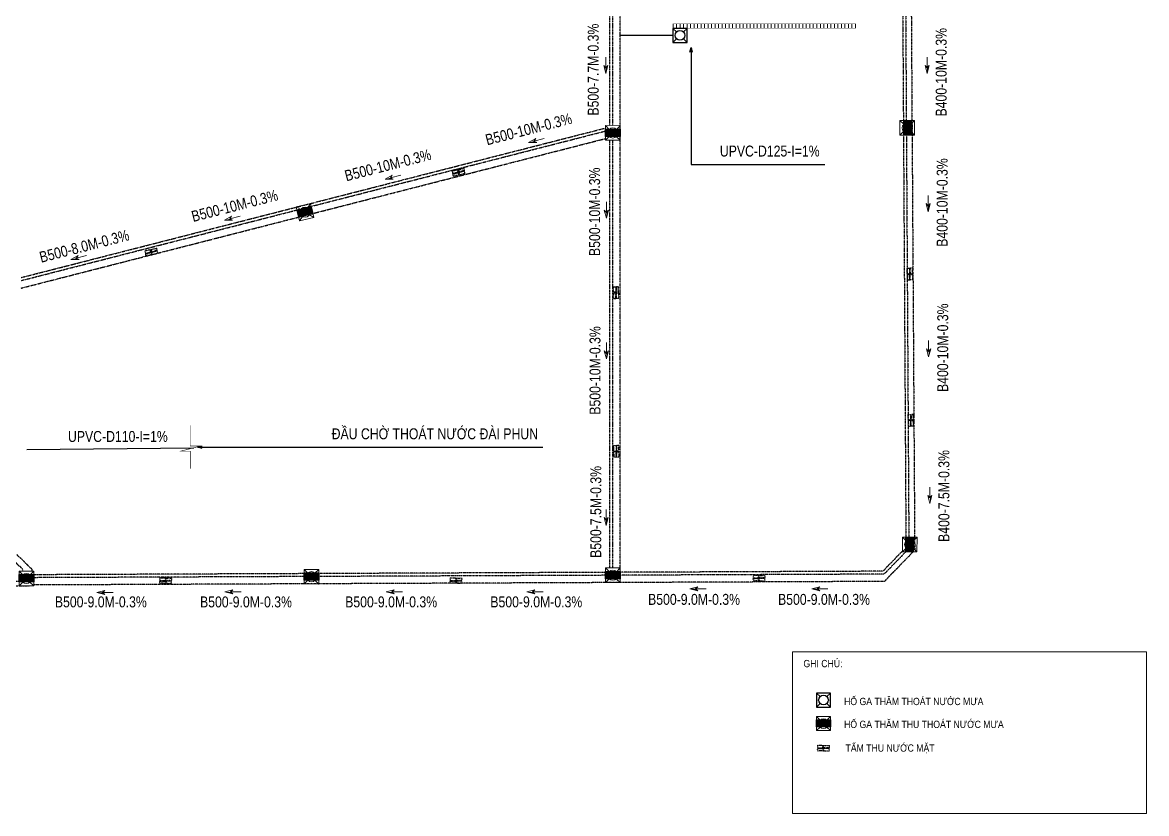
# Model space of a CAD drawing. Header units: millimetres. Extents: x -294625 to 2136527, y -251383 to 128331.
# Drawn here: x 2041390 to 2118301, y -101146 to -46997 of the extents above; entities that cross this region are included whole.
import ezdxf
from ezdxf.enums import TextEntityAlignment as Align
from ezdxf.lldxf.tags import DXFTag

# ---------------------------------------------------------------- set-up
doc = ezdxf.new("R2010")
doc.units = ezdxf.units.MM
for name, pattern in [('CONTINOUS', [0]), ('DIVIDEX2', [2.5, 1, -0.5, 0, -0.5, 0, -0.5]), ('DIVIDEX22', [1.25, 0.625, -0.25, 0, -0.125, 0, -0.25]), ('XREF MB TANG 1$0$HIDDEN', [9.525, 6.35, -3.175])]:
    doc.linetypes.add(name, pattern=pattern)
for name, color, linetype, lineweight in [('00-N-7-THIET BI', 7, 'CONTINOUS', 20), ('00-N-GHI CHU', 7, 'Continuous', 9), ('00-N-TEXT', 7, 'CONTINOUS', 9), ('1.Tuong', 251, 'Continuous', 35), ('N1.6-NM', 3, 'DIVIDEX22', 30), ('N3-NOTE', 11, 'Continuous', 13), ('N4-OTHER1', 143, 'CONTINOUS', 15)]:
    doc.layers.add(name, color=color, linetype=linetype, lineweight=lineweight)
for name, color, linetype in [('1TM', 5, 'DIVIDEX2'), ('N-4CAP LANH', 4, 'Continuous'), ('ống thoát mưa', 5, 'TM')]:
    doc.layers.add(name, color=color, linetype=linetype)
doc.styles.add('NU-ARIAL', font='arial.ttf')
doc.styles.add('P-ARIAL', font='arial.ttf', dxfattribs={"height": 3})
doc.styles.add('P-VNTIMEH', font='vntimeh.shx', dxfattribs={"width": 0.75, "height": 300})
doc.styles.get("Standard").update_dxf_attribs({"font": 'arialbd.ttf'})
tags = doc.linetypes.add('TM', pattern='A,795.088449,-59.671033,["TM",Standard,S=298.800421,R=0,X=0,Y=-149.400211],-682.892341,795.088449', length=2332.740272).pattern_tags.tags
tags[6] = DXFTag(74, 10)
doc.dimstyles.new('N-NOTE', dxfattribs={"dimtxt": 200, "dimasz": 30, "dimexe": 50, "dimexo": 50, "dimgap": 100, "dimtad": 1, "dimdec": 0, "dimdsep": 46, "dimtxsty": 'P-VNTIMEH', "dimblk": 'OPEN30', "dimcen": 0, "dimse1": 1, "dimse2": 1, "dimclrd": 256, "dimclre": 7, "dimclrt": 256, "dimadec": 0, "dimazin": 0, "dimtfac": 1, "dimtdec": 0, "dimtix": 1, "dimtmove": 2, "dimatfit": 3, "dimldrblk": 'OPEN30', "dimfxl": 1, "dimtolj": 1, "dimtzin": 0, "dimarcsym": 0})

# ---------------------------------------------------------------- blocks, each defined once
blk = doc.blocks.new('A$C2639329B')
at = {"layer": '00-N-GHI CHU', "color": 232}
for p, q in [((504, 0), (-1020, 0)), ((1288, 0), (146, 294)), ((146, 294), (504, 0)), ((1288, 0), (146, -294)), ((146, -294), (504, 0))]:
    blk.add_line(p, q, dxfattribs=at)
blk.add_solid([(504, 0), (1288, 0), (146, 294)], dxfattribs=at)
blk = doc.blocks.new('_Open30')
at = {"color": 0, "linetype": 'ByBlock', "lineweight": -2}
for p, q in [((-1, 0.27), (0, 0)), ((0, 0), (-1, -0.27)), ((0, 0), (-1, 0))]:
    blk.add_line(p, q, dxfattribs=at)
blk = doc.blocks.new('XREF MB TANG 1$0$A$C3E3424CB')
at = {"color": 4, "linetype": 'Continuous'}
for p, q in [((-1855, -141), (-55, -141)), ((-1855, -461), (-1855, -141)), ((-1855, -621), (-1855, -941)), ((-1855, -941), (-55, -941)), ((-55, -461), (-55, -141)), ((-55, -621), (-55, -941))]:
    blk.add_line(p, q, dxfattribs=at)
at = {"color": 144, "linetype": 'Continuous'}
for p, q in [((-1840, -201), (-1840, -456)), ((-1840, -881), (-1840, -626)), ((-1820, -181), (-1780, -181)), ((-1820, -901), (-1780, -901)), ((-1800, -496), (-1780, -496)), ((-1800, -586), (-1780, -586)), ((-1760, -201), (-1760, -476)), ((-1760, -881), (-1760, -606)), ((-1720, -201), (-1720, -481)), ((-1720, -881), (-1720, -601)), ((-1700, -181), (-1660, -181)), ((-1700, -501), (-1660, -501)), ((-1700, -581), (-1660, -581)), ((-1700, -901), (-1660, -901)), ((-1640, -201), (-1640, -481)), ((-1640, -881), (-1640, -601)), ((-1600, -201), (-1600, -481)), ((-1600, -881), (-1600, -601)), ((-1580, -181), (-1540, -181)), ((-1580, -501), (-1540, -501)), ((-1580, -581), (-1540, -581)), ((-1580, -901), (-1540, -901)), ((-1520, -201), (-1520, -481)), ((-1520, -881), (-1520, -601)), ((-1480, -201), (-1480, -481)), ((-1480, -881), (-1480, -601)), ((-1460, -181), (-1420, -181)), ((-1460, -501), (-1420, -501)), ((-1460, -581), (-1420, -581)), ((-1460, -901), (-1420, -901)), ((-1400, -201), (-1400, -481)), ((-1400, -881), (-1400, -601)), ((-1360, -201), (-1360, -481)), ((-1360, -881), (-1360, -601)), ((-1340, -181), (-1300, -181)), ((-1340, -501), (-1300, -501)), ((-1340, -581), (-1300, -581)), ((-1340, -901), (-1300, -901)), ((-1280, -201), (-1280, -481)), ((-1280, -881), (-1280, -601)), ((-1240, -201), (-1240, -481)), ((-1240, -881), (-1240, -601)), ((-1220, -181), (-1180, -181)), ((-1220, -501), (-1180, -501)), ((-1220, -581), (-1180, -581)), ((-1220, -901), (-1180, -901)), ((-1160, -201), (-1160, -481)), ((-1160, -881), (-1160, -601)), ((-1120, -201), (-1120, -481)), ((-1120, -881), (-1120, -601)), ((-1100, -181), (-1060, -181)), ((-1100, -501), (-1060, -501)), ((-1100, -581), (-1060, -581)), ((-1100, -901), (-1060, -901)), ((-1040, -201), (-1040, -481)), ((-1040, -881), (-1040, -601)), ((-1000, -201), (-1000, -481)), ((-1000, -881), (-1000, -601)), ((-980, -181), (-940, -181)), ((-980, -501), (-940, -501)), ((-980, -581), (-940, -581)), ((-980, -901), (-940, -901)), ((-920, -201), (-920, -481)), ((-920, -881), (-920, -601)), ((-880, -201), (-880, -481)), ((-880, -881), (-880, -601)), ((-860, -181), (-820, -181)), ((-860, -501), (-820, -501)), ((-860, -581), (-820, -581)), ((-860, -901), (-820, -901)), ((-800, -201), (-800, -481)), ((-800, -881), (-800, -601)), ((-760, -201), (-760, -481)), ((-760, -881), (-760, -601)), ((-740, -181), (-700, -181)), ((-740, -501), (-700, -501)), ((-740, -581), (-700, -581)), ((-740, -901), (-700, -901)), ((-680, -201), (-680, -481)), ((-680, -881), (-680, -601)), ((-640, -201), (-640, -481)), ((-640, -881), (-640, -601)), ((-620, -181), (-580, -181)), ((-620, -501), (-580, -501)), ((-620, -581), (-580, -581)), ((-620, -901), (-580, -901)), ((-560, -201), (-560, -481)), ((-560, -881), (-560, -601)), ((-520, -201), (-520, -481)), ((-520, -881), (-520, -601)), ((-500, -181), (-460, -181)), ((-500, -501), (-460, -501)), ((-500, -581), (-460, -581)), ((-500, -901), (-460, -901)), ((-440, -201), (-440, -481)), ((-440, -881), (-440, -601)), ((-400, -201), (-400, -481)), ((-400, -881), (-400, -601)), ((-380, -181), (-340, -181)), ((-380, -501), (-340, -501)), ((-380, -581), (-340, -581)), ((-380, -901), (-340, -901)), ((-320, -201), (-320, -481)), ((-320, -881), (-320, -601)), ((-280, -201), (-280, -481)), ((-280, -881), (-280, -601)), ((-260, -181), (-220, -181)), ((-260, -501), (-220, -501)), ((-260, -581), (-220, -581)), ((-260, -901), (-220, -901)), ((-200, -201), (-200, -481)), ((-200, -881), (-200, -601)), ((-160, -201), (-160, -476)), ((-160, -881), (-160, -606)), ((-100, -181), (-140, -181)), ((-120, -496), (-140, -496)), ((-120, -586), (-140, -586)), ((-100, -901), (-140, -901)), ((-80, -201), (-80, -456)), ((-80, -881), (-80, -626))]:
    blk.add_line(p, q, dxfattribs=at)
for points in [[(40, -1030), (40, -30), (-1960, -30), (-1960, -1030)], [(-40, -950), (-40, -110), (-1880, -110), (-1880, -950)]]:
    blk.add_lwpolyline(points, close=True)
at = {"color": 4, "ltscale": 0.4}
for centre in [(-1917, -120), (-1917, -952), (-1869, -71), (-1869, -1001), (-40, -71), (-40, -1001), (9, -120), (9, -952)]:
    blk.add_circle(centre, 15, dxfattribs=at)
at = {"color": 4, "linetype": 'Continuous'}
for centre, radius, start, end in [((-1775, -461), 80, 180, 237.3631), ((-1775, -621), 80, 122.6369, 180), ((-1826, -541), 15, 302.6369, 57.3631), ((-84, -541), 15, 122.6369, 237.3631), ((-135, -461), 80, 302.6369, 0), ((-135, -621), 80, 0, 57.3631)]:
    blk.add_arc(centre, radius, start, end, dxfattribs=at)
at = {"color": 144, "linetype": 'Continuous'}
for centre, radius, start, end in [((-1820, -201), 20, 90, 180), ((-1800, -456), 40, 180, 270), ((-1800, -626), 40, 90, 180), ((-1820, -881), 20, 180, 270), ((-1780, -201), 20, 0, 90), ((-1780, -476), 20, 270, 0), ((-1780, -606), 20, 0, 90), ((-1780, -881), 20, 270, 0), ((-1700, -201), 20, 90, 180), ((-1700, -481), 20, 180, 270), ((-1700, -601), 20, 90, 180), ((-1700, -881), 20, 180, 270), ((-1660, -201), 20, 0, 90), ((-1660, -481), 20, 270, 0), ((-1660, -601), 20, 0, 90), ((-1660, -881), 20, 270, 0), ((-1580, -201), 20, 90, 180), ((-1580, -481), 20, 180, 270), ((-1580, -601), 20, 90, 180), ((-1580, -881), 20, 180, 270), ((-1540, -201), 20, 0, 90), ((-1540, -481), 20, 270, 0), ((-1540, -601), 20, 0, 90), ((-1540, -881), 20, 270, 0), ((-1460, -201), 20, 90, 180), ((-1460, -481), 20, 180, 270), ((-1460, -601), 20, 90, 180), ((-1460, -881), 20, 180, 270), ((-1420, -201), 20, 0, 90), ((-1420, -481), 20, 270, 0), ((-1420, -601), 20, 0, 90), ((-1420, -881), 20, 270, 0), ((-1340, -201), 20, 90, 180), ((-1340, -481), 20, 180, 270), ((-1340, -601), 20, 90, 180), ((-1340, -881), 20, 180, 270), ((-1300, -201), 20, 0, 90), ((-1300, -481), 20, 270, 0), ((-1300, -601), 20, 0, 90), ((-1300, -881), 20, 270, 0), ((-1220, -201), 20, 90, 180), ((-1220, -481), 20, 180, 270), ((-1220, -601), 20, 90, 180), ((-1220, -881), 20, 180, 270), ((-1180, -201), 20, 0, 90), ((-1180, -481), 20, 270, 0), ((-1180, -601), 20, 0, 90), ((-1180, -881), 20, 270, 0), ((-1100, -201), 20, 90, 180), ((-1100, -481), 20, 180, 270), ((-1100, -601), 20, 90, 180), ((-1100, -881), 20, 180, 270), ((-1060, -201), 20, 0, 90), ((-1060, -481), 20, 270, 0), ((-1060, -601), 20, 0, 90), ((-1060, -881), 20, 270, 0), ((-980, -201), 20, 90, 180), ((-980, -481), 20, 180, 270), ((-980, -601), 20, 90, 180), ((-980, -881), 20, 180, 270), ((-940, -201), 20, 0, 90), ((-940, -481), 20, 270, 0), ((-940, -601), 20, 0, 90), ((-940, -881), 20, 270, 0), ((-860, -201), 20, 90, 180), ((-860, -481), 20, 180, 270), ((-860, -601), 20, 90, 180), ((-860, -881), 20, 180, 270), ((-820, -201), 20, 0, 90), ((-820, -481), 20, 270, 0), ((-820, -601), 20, 0, 90), ((-820, -881), 20, 270, 0), ((-740, -201), 20, 90, 180), ((-740, -481), 20, 180, 270), ((-740, -601), 20, 90, 180), ((-740, -881), 20, 180, 270), ((-700, -201), 20, 0, 90), ((-700, -481), 20, 270, 0), ((-700, -601), 20, 0, 90), ((-700, -881), 20, 270, 0), ((-620, -201), 20, 90, 180), ((-620, -481), 20, 180, 270), ((-620, -601), 20, 90, 180), ((-620, -881), 20, 180, 270), ((-580, -201), 20, 0, 90), ((-580, -481), 20, 270, 0), ((-580, -601), 20, 0, 90), ((-580, -881), 20, 270, 0), ((-500, -201), 20, 90, 180), ((-500, -481), 20, 180, 270), ((-500, -601), 20, 90, 180), ((-500, -881), 20, 180, 270), ((-460, -201), 20, 0, 90), ((-460, -481), 20, 270, 0), ((-460, -601), 20, 0, 90), ((-460, -881), 20, 270, 0), ((-380, -201), 20, 90, 180), ((-380, -481), 20, 180, 270), ((-380, -601), 20, 90, 180), ((-380, -881), 20, 180, 270), ((-340, -201), 20, 0, 90), ((-340, -481), 20, 270, 0), ((-340, -601), 20, 0, 90), ((-340, -881), 20, 270, 0), ((-260, -201), 20, 90, 180), ((-260, -481), 20, 180, 270), ((-260, -601), 20, 90, 180), ((-260, -881), 20, 180, 270), ((-220, -201), 20, 0, 90), ((-220, -481), 20, 270, 0), ((-220, -601), 20, 0, 90), ((-220, -881), 20, 270, 0), ((-140, -201), 20, 90, 180), ((-140, -476), 20, 180, 270), ((-140, -606), 20, 90, 180), ((-140, -881), 20, 180, 270), ((-120, -456), 40, 270, 0), ((-120, -626), 40, 0, 90), ((-100, -201), 20, 0, 90), ((-100, -881), 20, 270, 0)]:
    blk.add_arc(centre, radius, start, end, dxfattribs=at)
blk = doc.blocks.new('ga3')
for p, q in [((-500, 500), (-245, 245)), ((-500, -500), (-500, 500)), ((-500, 500), (500, 500)), ((245, 245), (500, 500)), ((500, 500), (500, -500)), ((-500, -500), (-245, -245)), ((500, -500), (-500, -500)), ((245, -245), (500, -500))]:
    blk.add_line(p, q)
blk.add_circle((0, 0), 346)
at = {"layer": 'N-4CAP LANH', "linetype": 'XREF MB TANG 1$0$HIDDEN', "ltscale": 30, "xscale": 0.5, "yscale": 0.5, "zscale": 0.5, "rotation": 180}
blk.add_blockref('XREF MB TANG 1$0$A$C3E3424CB', (-480, -251), dxfattribs=at)
blk = doc.blocks.new('A$C33295B18')
blk.add_line((1720, 407), (0, 407))
for points in [[(48, 759), (48, 455), (812, 455), (812, 759)], [(48, 55), (48, 359), (812, 359), (812, 55)], [(1672, 759), (1672, 455), (908, 455), (908, 759)], [(1672, 55), (1672, 359), (908, 359), (908, 55)]]:
    blk.add_lwpolyline(points, close=True)
at = {"layer": '1.Tuong', "color": 2, "const_width": 40}
for points in [[(1720, 807), (0, 807), (0, 7), (1720, 7), (1720, 807)], [(1720, 407), (0, 407)], [(860, 7), (860, 807)]]:
    blk.add_lwpolyline(points, dxfattribs=at)
blk = doc.blocks.new('THOAT NUOC MAT')
at = {"layer": 'N1.6-NM'}
for p, q in [((1416413, -9120), (1416881, -83125)), ((1396020, -54061), (1396021, -12046)), ((1396220, -54061), (1396221, -12046)), ((1396721, -84836), (1396721, -12046)), ((1415985, -33635), (1416278, -82231)), ((1416185, -33635), (1416478, -82229)), ((1355739, -64663), (1395720, -54428)), ((1355740, -64457), (1395671, -54234)), ((1355738, -65180), (1395719, -54944)), ((1396020, -84335), (1396020, -55060)), ((1396220, -84335), (1396220, -55060)), ((1355832, -84412), (1354949, -83555)), ((1356463, -84409), (1355449, -83426)), ((1415995, -83224), (1414700, -84561)), ((1416274, -83224), (1414785, -84760)), ((1416774, -83227), (1414803, -85260)), ((1355832, -84412), (1355832, -84554)), ((1356463, -84409), (1356463, -84551)), ((1414700, -84561), (1396720, -84636)), ((1343571, -85240), (1356283, -85249)), ((1414803, -85260), (1356610, -85502)), ((1395722, -84840), (1356611, -85002)), ((1395722, -84640), (1356612, -84802)), ((1414785, -84760), (1396721, -84836)), ((1345987, -85549), (1356283, -85549))]:
    blk.add_line(p, q, dxfattribs=at)
at = {"layer": '00-N-7-THIET BI', "zscale": 0.9995002498750627}
for p, xscale, yscale, rotation in [((1416371, -54214), -0.9995002498180809, 0.9995002498768192, 269.8461225022181), ((1396220, -54560), -0.9995002498180839, 0.9995002498768222, 359.8461225022181), ((1375167, -59979), -0.9995002498180839, 0.9995002498768222, 13.2779549041241), ((1416537, -82726), -0.9995002498180839, 0.9995002498768222, 89.84612249666571), ((1356102, -85054), -0.9995002498180839, 0.9995002498768222, 359.8461225022181), ((1375600, -84936), -0.9995002498180839, 0.9995002498768222, 359.8461225022181), ((1396221, -84835), -0.9995002498180839, 0.9995002498768222, 359.8461225022181)]:
    blk.add_blockref('ga3', p, dxfattribs=dict(at, xscale=xscale, yscale=yscale, rotation=rotation))
at = {"layer": '1TM'}
for p, xscale, yscale, zscale, rotation in [((1386042, -56949), 0.4999999999999999, 0.4999999999999999, 0.4999999999999999, 194.0633376530495), ((1365018, -62415), 0.4999999999999999, 0.4999999999999999, 0.4999999999999999, 194.0633376530495), ((1416347, -63789), 0.5, 0.5, 0.5, 270), ((1396241, -65063), 0.5, 0.5, 0.5, 270), ((1416405, -73798), 0.5, 0.5, 0.5, 270), ((1396268, -75926), 0.5, 0.5, 0.5, 270), ((1366063, -85006), 0.5, 0.5, 0.5, 180), ((1385928, -85006), 0.5, 0.5, 0.5, 180), ((1406653, -84834), 0.5, 0.5, 0.5, 180)]:
    blk.add_blockref('A$C33295B18', p, dxfattribs=dict(at, xscale=xscale, yscale=yscale, zscale=zscale, rotation=rotation))
blk = doc.blocks.new('*U71')
at = {"layer": 'N4-OTHER1'}
blk.add_line((0, 150), (0, -150), dxfattribs=at)
blk = doc.blocks.new('*U72')
at = {"layer": 'N4-OTHER1', "color": 0, "linetype": 'ByBlock', "lineweight": -2, "transparency": 16777216}
for p in [(0, 0), (240, 0), (480, 0), (720, 0), (960, 0), (1200, 0), (1440, 0), (1680, 0), (1920, 0), (2160, 0), (2400, 0), (2640, 0), (2880, 0), (3120, 0), (3360, 0), (3600, 0), (3840, 0), (4080, 0), (4320, 0), (4560, 0), (4800, 0), (5040, 0), (5280, 0), (5520, 0), (5760, 0), (6000, 0), (6240, 0), (6480, 0), (6720, 0), (6960, 0), (7200, 0), (7440, 0), (7680, 0), (7920, 0), (8160, 0), (8400, 0), (8640, 0), (8880, 0), (9120, 0), (9360, 0), (9600, 0), (9840, 0), (10080, 0), (10320, 0), (10560, 0), (10800, 0), (11040, 0), (11280, 0), (11520, 0), (11760, 0), (12000, 0), (12240, 0), (12480, 0)]:
    blk.add_blockref('*U71', p, dxfattribs=at)

msp = doc.modelspace()

# ---------------------------------------------------------------- linework, layer by layer
for p, q in [((2086859, -47400.5), (2085899.5, -47400.5)), ((2085899.5, -47400.5), (2085899.5, -48360)), ((2086144.4, -47645.4), (2085899.5, -47400.5)), ((2086859, -47400.5), (2086614.2, -47645.4)), ((2086859, -48360), (2086859, -47400.5)), ((2086144.4, -48115.1), (2085899.5, -48360)), ((2085899.5, -48360), (2086859, -48360)), ((2086859, -48360), (2086614.2, -48115.1)), ((2096678.5, -92896.8), (2095718.9, -92896.8)), ((2095718.9, -92896.8), (2095718.9, -93856.3)), ((2095963.8, -93141.6), (2095718.9, -92896.8)), ((2096678.5, -92896.8), (2096433.6, -93141.6)), ((2096678.5, -93856.3), (2096678.5, -92896.8)), ((2095963.8, -93611.4), (2095718.9, -93856.3)), ((2096678.5, -93856.3), (2096433.6, -93611.4)), ((2095718.9, -93856.3), (2096678.5, -93856.3))]:
    msp.add_line(p, q)
for centre in [(2086379.3, -47880.3), (2096198.7, -93376.5)]:
    msp.add_circle(centre, 332.2)
at = {"layer": 'N1.6-NM', "linetype": 'CONTINOUS', "const_width": 20}
msp.add_lwpolyline([(2085903, -47386.2), (2098403, -47386.2), (2098403, -47086.2), (2085903, -47086.2)], close=True, dxfattribs=at)
at = {"layer": 'N3-NOTE', "const_width": 40}
msp.add_lwpolyline([(2052865.1, -74570.9), (2052865.1, -75981.2), (2053603.4, -75981.2), (2052213.3, -76341.9), (2052880.8, -76341.9), (2052880.8, -77537.3)], dxfattribs=at)
at = {"layer": 'N3-NOTE'}
msp.add_lwpolyline([(2118300.6, -101146.1), (2094068.5, -101146.1), (2094068.5, -90087), (2118300.6, -90087)], close=True, dxfattribs=at)
at = {"layer": 'ống thoát mưa'}
msp.add_line((2041689.8, -76225.5), (2053113.3, -76117.2), dxfattribs=at)
msp.add_lwpolyline([(2085899.5, -47880.3), (2082276, -47880.3)], dxfattribs=at)

# ---------------------------------------------------------------- block references
at = {"layer": '00-N-7-THIET BI', "xscale": -0.9595202398253605, "yscale": 0.9595202398817492, "zscale": 0.9595202398800601}
msp.add_blockref('ga3', (2096202.3, -94992.2), dxfattribs=at)
at = {"layer": '00-N-GHI CHU', "xscale": 0.4810207792315849, "yscale": 0.4810207792315849, "zscale": 0.4810207792315849}
for p, rotation in [((2081304.1, -49873.1), 270), ((2103288.1, -49863.2), 270), ((2076615.4, -55064.2), 194.3599253581082), ((2066797.7, -57569.6), 194.3599253581082), ((2103355.5, -59328.7), 270), ((2081339.7, -59769.5), 270), ((2055804, -60384.1), 194.3599253581082), ((2045294.6, -63074.6), 194.3599253581082), ((2081339.7, -69403.8), 270), ((2103392.9, -69267.1), 270), ((2103474.7, -79299.2), 270), ((2081325.5, -80816.9), 270), ((2047099.1, -86012.6), 180), ((2055860.2, -85975.5), 180), ((2066893.8, -85975.5), 180), ((2076520.1, -85975.5), 180), ((2087678.7, -85764.3), 180), ((2096010.2, -85764.3), 180)]:
    msp.add_blockref('A$C2639329B', p, dxfattribs=dict(at, rotation=rotation))
at = {"layer": '1TM', "xscale": 0.5, "yscale": 0.5, "zscale": 0.5, "rotation": 180}
msp.add_blockref('A$C33295B18', (2096614.4, -96465), dxfattribs=at)
at = {"layer": 'N3-NOTE'}
msp.add_blockref('THOAT NUOC MAT', (685558.4, 0), dxfattribs=at)
at = {"layer": 'N4-OTHER1'}
msp.add_blockref('*U72', (2085903, -47236.2), dxfattribs=at)

# ---------------------------------------------------------------- texts
at = {"layer": '00-N-TEXT', "color": 2, "style": 'NU-ARIAL', "width": 0.85}
msp.add_text('GHI CHÚ:', height=500, dxfattribs=at).set_placement((2094826.6, -90881), align=Align.MIDDLE_LEFT)
at = {"layer": '00-N-TEXT', "color": 7, "style": 'NU-ARIAL', "width": 0.85}
for s, p in [('HỐ GA THĂM THOÁT NƯỚC MƯA', (2097608, -93474.9)), ('HỐ GA THĂM THU THOÁT NƯỚC MƯA', (2097608, -95042.7)), ('TẤM THU NƯỚC MẶT', (2097704.4, -96662.8))]:
    msp.add_text(s, height=500, dxfattribs=at).set_placement(p, align=Align.MIDDLE_LEFT)
at = {"layer": '00-N-TEXT', "color": 2, "char_height": 750, "attachment_point": 3, "line_spacing_factor": 0.8, "style": 'P-ARIAL'}
for s, insert, rotation in [('{\\fArial|b0|i0|c0|p34;\\W0.8;B500-7.7M-0.3%}', (2080067.4, -47079.7), 90), ('{\\fArial|b0|i0|c0|p34;\\W0.8;B400-10M-0.3%}', (2103875.1, -47375.4), 90), ('{\\fArial|b0|i0|c0|p34;\\W0.8;B500-10M-0.3%}', (2078864.5, -53183.8), 14.359925), ('{\\fArial|b0|i0|c0|p34;\\W0.8;B500-10M-0.3%}', (2069232.5, -55646.2), 14.359925), ('{\\fArial|b0|i0|c0|p34;\\W0.8;B400-10M-0.3%}', (2103942.5, -56295), 90), ('{\\fArial|b0|i0|c0|p34;\\W0.8;B500-10M-0.3%}', (2080162.3, -56926.1), 90), ('{\\fArial|b0|i0|c0|p34;\\W0.8;B500-10M-0.3%}', (2058749.5, -58428.6), 14.359925), ('{\\fArial|b0|i0|c0|p34;\\W0.8;B500-8.0M-0.3%}', (2048572.3, -61161.9), 14.359925), ('{\\fArial|b0|i0|c0|p34;\\W0.8;B400-10M-0.3%}', (2103979.9, -66233.4), 90), ('{\\fArial|b0|i0|c0|p34;\\W0.8;B500-10M-0.3%}', (2080189.3, -67788.9), 90), ('{\\fArial|b0|i0|c0|p34;\\W0.8;B400-7.5M-0.3%}', (2104061.7, -76265.5), 90), ('{\\fArial|b0|i0|c0|p34;\\W0.8;B500-7.5M-0.3%}', (2080243.6, -77355.9), 90)]:
    msp.add_mtext_dynamic_manual_height_columns(s, width=18303.5, gutter_width=5, heights=[0], dxfattribs=dict(at, insert=insert, rotation=rotation))
for s, insert in [('{\\W0.8;UPVC-D125-I=1%}', (2095932.7, -55424.6)), ('{\\fArial|b0|i0|c0|p34;\\W0.8;ĐẦU CHỜ THOÁT NƯỚC ĐÀI PHUN}', (2076666.8, -74777.8)), ('{\\fArial|b0|i0|c0|p34;\\W0.8;UPVC-D110-I=1%}', (2051328.6, -74960.6)), ('{\\fArial|b0|i0|c0|p34;\\W0.8;B500-9.0M-0.3%}', (2090485.5, -86111.8)), ('{\\fArial|b0|i0|c0|p34;\\W0.8;B500-9.0M-0.3%}', (2099377.2, -86111.8)), ('{\\fArial|b0|i0|c0|p34;\\W0.8;B500-9.0M-0.3%}', (2049895.9, -86283.5)), ('{\\fArial|b0|i0|c0|p34;\\W0.8;B500-9.0M-0.3%}', (2059827.9, -86285.8)), ('{\\fArial|b0|i0|c0|p34;\\W0.8;B500-9.0M-0.3%}', (2069759.9, -86283.5)), ('{\\fArial|b0|i0|c0|p34;\\W0.8;B500-9.0M-0.3%}', (2079692, -86282.5))]:
    msp.add_mtext_dynamic_manual_height_columns(s, width=18303.5, gutter_width=5, heights=[0], dxfattribs=dict(at, insert=insert))

# ---------------------------------------------------------------- leaders
at = {"layer": 'N3-NOTE'}
for points in [[(2087139.7, -48720.8), (2087139.7, -56721.8), (2096297.9, -56721.8)], [(2053394.9, -76078.4), (2076992.9, -76078.4)]]:
    msp.add_leader(points, dimstyle='N-NOTE', override={"dimasz": 300, "dimgap": 100, "dimtad": 0}, dxfattribs=at)

doc.saveas('drawing.dxf')
